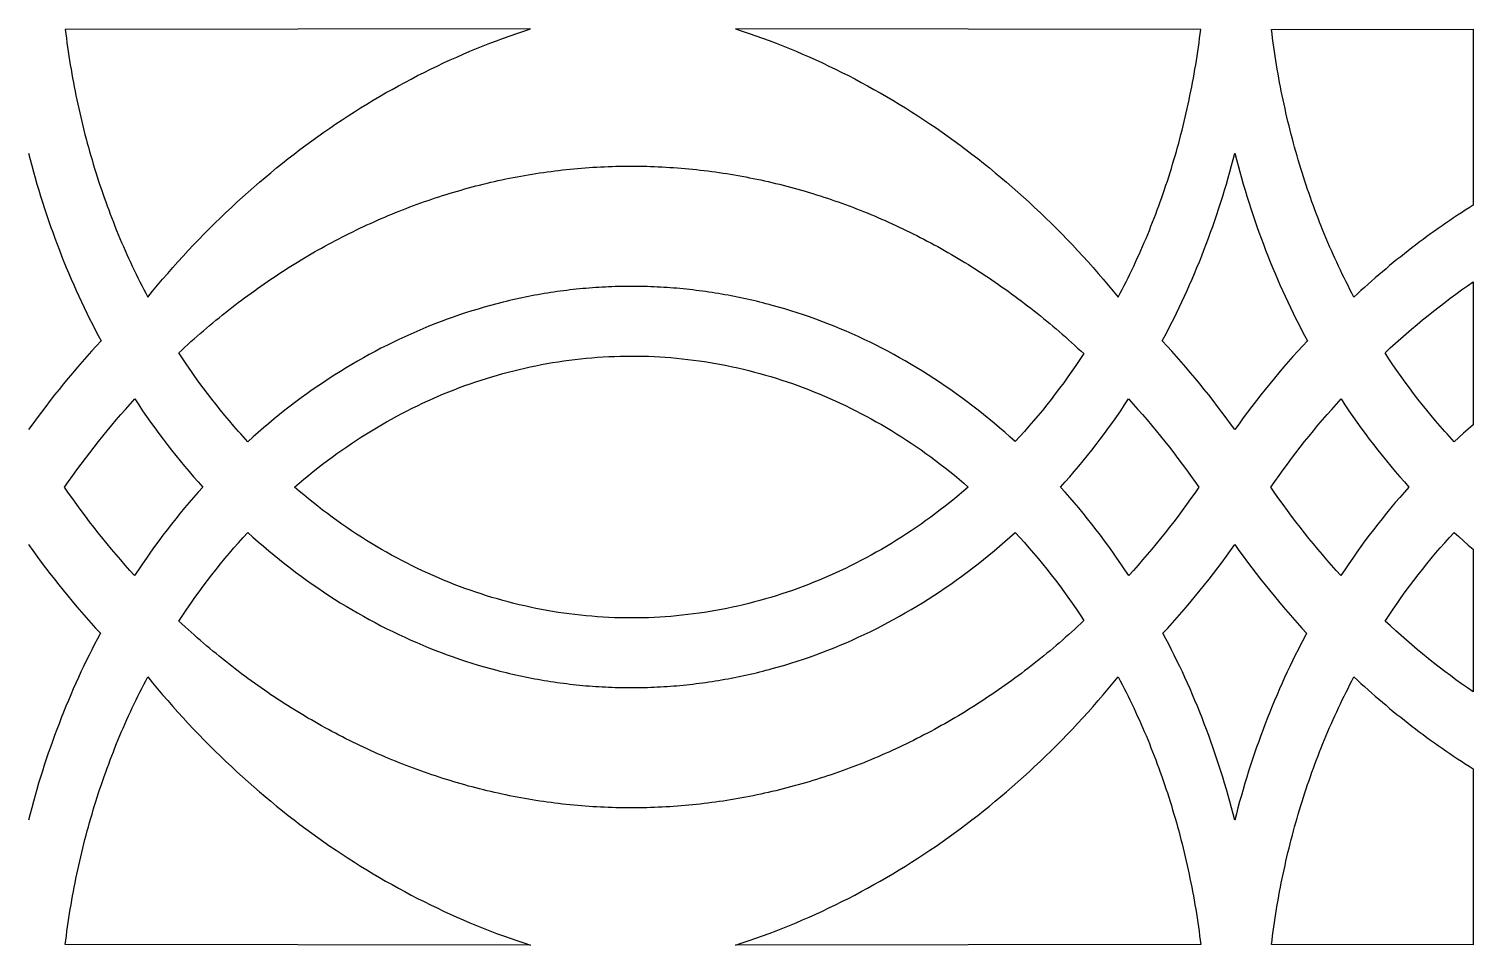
# Model space of a CAD drawing. Extents: x -560 to 560, y -178 to 178.
# Drawn here: x 0 to 560, y -178 to 178 of the extents above; entities that cross this region are included whole.
import ezdxf

# ---------------------------------------------------------------- set-up
doc = ezdxf.new("R2010")
doc.units = 0
doc.layers.add('LAYER_1', color=18, linetype='CONTINUOUS')

msp = doc.modelspace()

# ---------------------------------------------------------------- linework, layer by layer
at = {"layer": 'LAYER_1'}
for points in [[(14.1, 177.48), (14.31, 175.75), (14.53, 174.03), (14.76, 172.3), (15, 170.58), (15.25, 168.86), (15.51, 167.14), (15.77, 165.43), (16.05, 163.72), (16.34, 162.01), (16.63, 160.3), (16.94, 158.6), (17.25, 156.9), (17.58, 155.2), (17.91, 153.5), (18.25, 151.81), (18.6, 150.12), (18.97, 148.43), (19.34, 146.75), (19.71, 145.07), (20.1, 143.39), (20.5, 141.72), (20.91, 140.05), (21.32, 138.38), (21.75, 136.72), (22.18, 135.06), (22.63, 133.4), (23.08, 131.75), (23.54, 130.1), (24.01, 128.46), (24.49, 126.82), (24.98, 125.18), (25.48, 123.54), (25.99, 121.91), (26.5, 120.29), (27.03, 118.67), (27.56, 117.05), (28.1, 115.44), (28.66, 113.83), (29.22, 112.22), (29.79, 110.62), (30.36, 109.02), (30.95, 107.43), (31.55, 105.84), (32.15, 104.26), (32.77, 102.68), (33.39, 101.11), (34.02, 99.54), (34.66, 97.97), (35.31, 96.42), (35.97, 94.86), (36.63, 93.31), (37.31, 91.76), (37.99, 90.22), (38.68, 88.69), (39.38, 87.16), (40.09, 85.63), (40.81, 84.12), (41.54, 82.6), (42.27, 81.09), (43.02, 79.59), (43.77, 78.09), (44.53, 76.6), (45.3, 75.11), (46.08, 73.63), (47.99, 75.96), (49.92, 78.27), (51.87, 80.56), (53.83, 82.83), (55.8, 85.08), (57.8, 87.31), (59.8, 89.52), (61.82, 91.7), (63.86, 93.87), (65.91, 96.01), (67.97, 98.14), (70.05, 100.24), (72.14, 102.31), (74.24, 104.37), (76.36, 106.41), (78.5, 108.42), (80.64, 110.41), (82.8, 112.38), (84.98, 114.33), (87.16, 116.26), (89.36, 118.16), (91.57, 120.04), (93.8, 121.9), (96.04, 123.73), (98.29, 125.55), (100.55, 127.34), (102.83, 129.1), (105.11, 130.85), (107.41, 132.57), (109.72, 134.27), (112.05, 135.94), (114.38, 137.6), (116.73, 139.22), (119.08, 140.83), (121.45, 142.41), (123.83, 143.97), (126.23, 145.5), (128.63, 147.01), (131.04, 148.5), (133.46, 149.96), (135.9, 151.4), (138.34, 152.82), (140.8, 154.21), (143.26, 155.57), (145.74, 156.92), (148.22, 158.23), (150.72, 159.53), (153.22, 160.79), (155.74, 162.04), (158.26, 163.26), (160.79, 164.45), (163.33, 165.62), (165.88, 166.76), (168.44, 167.88), (171.01, 168.97), (173.59, 170.04), (176.18, 171.08), (178.77, 172.1), (181.37, 173.09), (183.98, 174.06), (186.6, 175), (189.23, 175.91), (191.86, 176.8), (194.51, 177.66), (194.51, 177.67)], [(273.97, 177.67), (276.61, 176.81), (279.24, 175.92), (281.87, 175.01), (284.49, 174.07), (287.1, 173.1), (289.7, 172.11), (292.3, 171.09), (294.88, 170.05), (297.46, 168.98), (300.03, 167.89), (302.59, 166.77), (305.14, 165.63), (307.68, 164.46), (310.22, 163.26), (312.74, 162.05), (315.25, 160.8), (317.76, 159.53), (320.25, 158.24), (322.74, 156.92), (325.21, 155.58), (327.68, 154.22), (330.13, 152.82), (332.58, 151.41), (335.01, 149.97), (337.44, 148.51), (339.85, 147.02), (342.25, 145.51), (344.64, 143.98), (347.02, 142.42), (349.39, 140.84), (351.75, 139.23), (354.09, 137.6), (356.43, 135.95), (358.75, 134.27), (361.06, 132.57), (363.36, 130.85), (365.65, 129.11), (367.93, 127.34), (370.19, 125.55), (372.44, 123.74), (374.68, 121.9), (376.9, 120.04), (379.11, 118.16), (381.31, 116.26), (383.5, 114.33), (385.67, 112.39), (387.83, 110.42), (389.98, 108.42), (392.11, 106.41), (394.23, 104.37), (396.34, 102.32), (398.43, 100.24), (400.51, 98.14), (402.57, 96.01), (404.62, 93.87), (406.66, 91.71), (408.68, 89.52), (410.68, 87.31), (412.67, 85.08), (414.65, 82.83), (416.61, 80.56), (418.55, 78.27), (420.49, 75.96), (422.4, 73.63), (423.18, 75.11), (423.95, 76.6), (424.71, 78.09), (425.46, 79.59), (426.2, 81.09), (426.94, 82.6), (427.67, 84.12), (428.38, 85.63), (429.09, 87.16), (429.79, 88.69), (430.49, 90.22), (431.17, 91.76), (431.84, 93.31), (432.51, 94.86), (433.17, 96.42), (433.82, 97.97), (434.46, 99.54), (435.09, 101.11), (435.71, 102.68), (436.32, 104.26), (436.93, 105.84), (437.52, 107.43), (438.11, 109.02), (438.69, 110.62), (439.26, 112.22), (439.82, 113.83), (440.37, 115.44), (440.91, 117.05), (441.45, 118.67), (441.97, 120.29), (442.49, 121.91), (443, 123.54), (443.49, 125.18), (443.98, 126.82), (444.46, 128.46), (444.93, 130.1), (445.4, 131.75), (445.85, 133.4), (446.29, 135.06), (446.73, 136.72), (447.15, 138.38), (447.57, 140.05), (447.97, 141.72), (448.37, 143.39), (448.76, 145.07), (449.14, 146.75), (449.51, 148.43), (449.87, 150.12), (450.22, 151.81), (450.57, 153.5), (450.9, 155.2), (451.22, 156.9), (451.54, 158.6), (451.84, 160.3), (452.14, 162.01), (452.43, 163.72), (452.7, 165.43), (452.97, 167.14), (453.23, 168.86), (453.48, 170.58), (453.72, 172.3), (453.95, 174.03), (454.17, 175.75), (454.38, 177.48)], [(513.8, 73.63), (513.02, 75.11), (512.25, 76.6), (511.49, 78.09), (510.74, 79.59), (510, 81.09), (509.26, 82.6), (508.53, 84.12), (507.82, 85.63), (507.11, 87.16), (506.41, 88.69), (505.71, 90.22), (505.03, 91.76), (504.36, 93.31), (503.69, 94.86), (503.03, 96.42), (502.38, 97.97), (501.74, 99.54), (501.11, 101.11), (500.49, 102.68), (499.88, 104.26), (499.27, 105.84), (498.68, 107.43), (498.09, 109.02), (497.51, 110.62), (496.94, 112.22), (496.38, 113.83), (495.83, 115.44), (495.29, 117.05), (494.75, 118.67), (494.23, 120.29), (493.71, 121.91), (493.2, 123.54), (492.71, 125.18), (492.22, 126.82), (491.74, 128.46), (491.27, 130.1), (490.8, 131.75), (490.35, 133.4), (489.91, 135.06), (489.47, 136.72), (489.05, 138.38), (488.63, 140.05), (488.22, 141.72), (487.83, 143.39), (487.44, 145.07), (487.06, 146.75), (486.69, 148.43), (486.33, 150.12), (485.98, 151.81), (485.63, 153.5), (485.3, 155.2), (484.98, 156.9), (484.66, 158.6), (484.36, 160.3), (484.06, 162.01), (483.77, 163.72), (483.5, 165.43), (483.23, 167.14), (482.97, 168.86), (482.72, 170.58), (482.48, 172.3), (482.25, 174.03), (482.03, 175.75), (481.82, 177.48), (560, 177.56), (560, 109.29), (558.48, 108.33), (556.96, 107.36), (555.44, 106.37), (553.93, 105.38), (552.43, 104.38), (550.93, 103.37), (549.44, 102.35), (547.95, 101.32), (546.46, 100.28), (544.98, 99.23), (543.51, 98.16), (542.04, 97.09), (540.58, 96.01), (539.12, 94.92), (537.67, 93.82), (536.22, 92.71), (534.77, 91.59), (533.34, 90.46), (531.91, 89.32), (530.48, 88.17), (529.06, 87.01), (527.64, 85.84), (526.23, 84.66), (524.83, 83.48), (523.43, 82.28), (522.04, 81.07), (520.65, 79.85), (519.27, 78.63), (517.89, 77.39), (516.52, 76.15), (515.16, 74.89)], [(495.72, 56.68), (493.85, 54.67), (491.99, 52.63), (490.15, 50.57), (488.33, 48.5), (486.52, 46.41), (484.72, 44.3), (482.94, 42.17), (481.17, 40.03), (479.42, 37.87), (477.69, 35.69), (475.97, 33.49), (474.26, 31.28), (472.57, 29.05), (470.89, 26.8), (469.24, 24.54), (467.59, 22.26), (465.95, 24.54), (464.29, 26.8), (462.61, 29.05), (460.92, 31.28), (459.22, 33.49), (457.5, 35.69), (455.76, 37.87), (454.01, 40.03), (452.24, 42.17), (450.46, 44.3), (448.67, 46.41), (446.86, 48.5), (445.03, 50.57), (443.19, 52.63), (441.34, 54.67), (439.47, 56.68), (440.6, 58.81), (441.71, 60.94), (442.81, 63.09), (443.9, 65.24), (444.97, 67.41), (446.02, 69.59), (447.05, 71.77), (448.07, 73.97), (449.08, 76.18), (450.06, 78.4), (451.04, 80.63), (451.99, 82.86), (452.93, 85.11), (453.85, 87.37), (454.76, 89.63), (455.65, 91.91), (456.52, 94.19), (457.37, 96.48), (458.21, 98.78), (459.04, 101.09), (459.84, 103.41), (460.63, 105.74), (461.4, 108.08), (462.16, 110.42), (462.9, 112.77), (463.62, 115.13), (464.32, 117.5), (465.01, 119.87), (465.68, 122.26), (466.33, 124.65), (466.97, 127.04), (467.58, 129.45), (468.2, 127.04), (468.84, 124.65), (469.49, 122.26), (470.16, 119.87), (470.85, 117.5), (471.55, 115.13), (472.28, 112.77), (473.01, 110.42), (473.77, 108.07), (474.54, 105.74), (475.33, 103.41), (476.14, 101.09), (476.96, 98.78), (477.8, 96.48), (478.66, 94.19), (479.53, 91.9), (480.42, 89.63), (481.33, 87.36), (482.25, 85.11), (483.19, 82.86), (484.14, 80.62), (485.11, 78.4), (486.1, 76.18), (487.11, 73.97), (488.13, 71.77), (489.16, 69.59), (490.22, 67.41), (491.28, 65.24), (492.37, 63.09), (493.47, 60.94), (494.58, 58.81)], [(409, 51.71), (407.49, 49.42), (405.96, 47.15), (404.4, 44.9), (402.83, 42.67), (401.24, 40.46), (399.62, 38.27), (397.99, 36.1), (396.33, 33.96), (394.66, 31.83), (392.97, 29.73), (391.26, 27.65), (389.53, 25.6), (387.77, 23.56), (386.01, 21.55), (384.22, 19.56), (382.41, 17.6), (380.4, 19.41), (378.38, 21.21), (376.35, 22.97), (374.3, 24.71), (372.24, 26.42), (370.16, 28.11), (368.07, 29.77), (365.97, 31.4), (363.86, 33), (361.73, 34.58), (359.6, 36.13), (357.44, 37.66), (355.28, 39.15), (353.11, 40.62), (350.92, 42.07), (348.73, 43.48), (346.52, 44.87), (344.3, 46.23), (342.07, 47.56), (339.83, 48.87), (337.58, 50.15), (335.32, 51.4), (333.05, 52.62), (330.77, 53.81), (328.48, 54.98), (326.18, 56.12), (323.87, 57.23), (321.55, 58.31), (319.22, 59.36), (316.89, 60.39), (314.54, 61.38), (312.19, 62.35), (309.83, 63.29), (307.46, 64.2), (305.08, 65.08), (302.7, 65.94), (300.31, 66.76), (297.91, 67.56), (295.5, 68.32), (293.09, 69.06), (290.67, 69.77), (288.24, 70.44), (287.03, 70.77), (285.81, 71.09), (284.59, 71.41), (283.37, 71.71), (282.15, 72.01), (280.93, 72.3), (279.7, 72.59), (278.48, 72.86), (277.25, 73.13), (276.02, 73.4), (274.79, 73.65), (273.56, 73.9), (272.33, 74.14), (271.09, 74.37), (269.86, 74.59), (268.62, 74.81), (267.38, 75.02), (266.15, 75.22), (264.91, 75.42), (263.67, 75.6), (262.42, 75.78), (261.18, 75.95), (259.94, 76.12), (258.69, 76.27), (257.44, 76.42), (256.2, 76.57), (254.95, 76.7), (253.7, 76.83), (252.45, 76.94), (251.2, 77.06), (249.95, 77.16), (248.69, 77.26), (247.44, 77.34), (246.19, 77.42), (244.93, 77.5), (243.68, 77.56), (242.42, 77.62), (241.16, 77.67), (239.9, 77.71), (238.64, 77.75), (237.38, 77.77), (236.12, 77.79), (234.86, 77.8), (233.6, 77.81), (232.34, 77.8), (231.08, 77.79), (229.82, 77.77), (228.57, 77.74), (227.31, 77.71), (226.05, 77.66), (224.8, 77.61), (223.54, 77.56), (222.28, 77.49), (221.03, 77.42), (219.78, 77.33), (218.52, 77.24), (217.27, 77.15), (216.02, 77.04), (214.77, 76.93), (213.52, 76.81), (212.27, 76.68), (211.03, 76.55), (209.78, 76.41), (208.54, 76.26), (207.29, 76.1), (206.05, 75.94), (204.81, 75.76), (203.57, 75.58), (202.33, 75.39), (201.09, 75.2), (199.85, 75), (198.61, 74.79), (197.38, 74.57), (196.14, 74.34), (194.91, 74.11), (193.68, 73.87), (192.45, 73.62), (191.22, 73.37), (189.99, 73.11), (188.77, 72.84), (187.54, 72.56), (186.32, 72.28), (185.1, 71.98), (183.88, 71.69), (181.44, 71.07), (179.01, 70.42), (176.59, 69.74), (174.17, 69.03), (171.76, 68.29), (169.35, 67.52), (166.96, 66.73), (164.57, 65.9), (162.19, 65.05), (159.81, 64.17), (157.44, 63.26), (155.09, 62.32), (152.73, 61.35), (150.39, 60.35), (148.06, 59.33), (145.73, 58.27), (143.42, 57.19), (141.11, 56.08), (138.81, 54.94), (136.52, 53.78), (134.24, 52.59), (131.98, 51.36), (129.72, 50.11), (127.47, 48.84), (125.23, 47.53), (123, 46.2), (120.79, 44.84), (118.58, 43.45), (116.38, 42.04), (114.2, 40.59), (112.03, 39.13), (109.87, 37.63), (107.72, 36.11), (105.58, 34.56), (103.46, 32.98), (101.35, 31.37), (99.25, 29.74), (97.16, 28.09), (95.09, 26.4), (93.03, 24.69), (90.98, 22.95), (88.95, 21.19), (86.93, 19.4), (84.92, 17.58), (84.01, 18.57), (83.1, 19.57), (82.2, 20.57), (81.3, 21.57), (79.51, 23.6), (77.75, 25.65), (76, 27.73), (74.28, 29.83), (72.57, 31.95), (70.88, 34.09), (69.22, 36.26), (67.57, 38.45), (65.95, 40.66), (64.34, 42.89), (62.76, 45.14), (61.2, 47.42), (59.66, 49.71), (58.14, 52.03), (59.31, 53.13), (60.49, 54.21), (61.67, 55.29), (62.86, 56.37), (64.05, 57.43), (65.24, 58.49), (66.44, 59.54), (67.65, 60.58), (68.85, 61.61), (70.07, 62.63), (71.28, 63.65), (72.5, 64.66), (73.72, 65.66), (74.95, 66.65), (76.18, 67.64), (77.42, 68.62), (78.66, 69.58), (79.9, 70.55), (81.15, 71.5), (82.4, 72.44), (83.65, 73.38), (84.91, 74.31), (86.17, 75.23), (87.44, 76.14), (88.71, 77.04), (89.98, 77.94), (91.26, 78.83), (92.54, 79.71), (93.82, 80.58), (95.11, 81.44), (96.4, 82.3), (97.69, 83.15), (98.99, 83.98), (100.29, 84.81), (101.59, 85.64), (102.9, 86.45), (104.21, 87.26), (105.53, 88.05), (106.84, 88.84), (108.16, 89.62), (109.49, 90.4), (110.81, 91.16), (112.14, 91.92), (113.48, 92.67), (114.81, 93.4), (116.15, 94.14), (117.49, 94.86), (118.84, 95.57), (120.19, 96.28), (121.54, 96.97), (122.89, 97.66), (124.25, 98.34), (125.61, 99.02), (126.97, 99.68), (128.34, 100.33), (129.7, 100.98), (131.07, 101.62), (132.45, 102.25), (133.82, 102.87), (135.2, 103.48), (136.58, 104.09), (137.97, 104.68), (139.35, 105.27), (140.74, 105.85), (142.14, 106.41), (143.53, 106.98), (144.93, 107.53), (146.32, 108.07), (147.73, 108.61), (149.13, 109.13), (150.54, 109.65), (151.94, 110.16), (153.35, 110.66), (154.77, 111.15), (156.18, 111.63), (157.6, 112.11), (159.02, 112.57), (160.44, 113.03), (161.86, 113.48), (163.29, 113.92), (164.72, 114.35), (166.15, 114.77), (167.58, 115.18), (169.01, 115.59), (170.45, 115.98), (171.89, 116.37), (173.32, 116.75), (174.77, 117.11), (176.21, 117.47), (177.65, 117.83), (179.1, 118.17), (180.55, 118.5), (182, 118.82), (183.45, 119.14), (184.9, 119.45), (186.36, 119.74), (187.82, 120.03), (189.27, 120.31), (190.73, 120.58), (192.19, 120.84), (193.66, 121.09), (195.12, 121.34), (196.59, 121.57), (198.05, 121.8), (199.52, 122.01), (200.99, 122.22), (202.46, 122.42), (203.94, 122.61), (205.41, 122.79), (206.88, 122.96), (208.36, 123.12), (209.84, 123.27), (211.31, 123.41), (212.79, 123.55), (214.27, 123.67), (215.76, 123.79), (217.24, 123.89), (218.72, 123.99), (220.21, 124.08), (221.69, 124.16), (223.18, 124.23), (224.66, 124.29), (226.15, 124.34), (227.64, 124.38), (229.13, 124.41), (230.62, 124.43), (232.11, 124.45), (233.6, 124.45), (235.1, 124.45), (236.59, 124.43), (238.08, 124.41), (239.57, 124.37), (241.06, 124.33), (242.54, 124.28), (244.03, 124.21), (245.52, 124.14), (247, 124.06), (248.49, 123.97), (249.97, 123.87), (251.45, 123.76), (252.94, 123.65), (254.42, 123.52), (255.9, 123.38), (257.37, 123.24), (258.85, 123.08), (260.33, 122.92), (261.8, 122.75), (263.27, 122.56), (264.75, 122.37), (266.22, 122.17), (267.69, 121.96), (269.16, 121.75), (270.62, 121.52), (272.09, 121.28), (273.55, 121.04), (275.01, 120.78), (276.48, 120.52), (277.94, 120.25), (279.39, 119.96), (280.85, 119.67), (282.31, 119.37), (283.76, 119.07), (285.21, 118.75), (286.66, 118.42), (288.11, 118.09), (289.55, 117.74), (291, 117.39), (292.44, 117.03), (293.88, 116.66), (295.32, 116.28), (296.76, 115.89), (298.2, 115.49), (299.63, 115.08), (301.06, 114.67), (302.49, 114.24), (303.92, 113.81), (305.34, 113.37), (306.77, 112.92), (308.19, 112.46), (309.61, 111.99), (311.02, 111.52), (312.44, 111.03), (313.85, 110.54), (315.26, 110.03), (316.67, 109.52), (318.07, 109), (319.48, 108.47), (320.88, 107.94), (322.28, 107.39), (323.67, 106.83), (325.07, 106.27), (326.46, 105.7), (327.84, 105.12), (329.23, 104.53), (330.61, 103.93), (331.99, 103.32), (333.37, 102.71), (334.75, 102.09), (336.12, 101.45), (337.49, 100.81), (338.86, 100.16), (340.22, 99.51), (341.59, 98.84), (342.94, 98.17), (344.3, 97.48), (345.65, 96.79), (347, 96.09), (348.35, 95.38), (349.7, 94.67), (351.04, 93.94), (352.38, 93.21), (353.71, 92.47), (355.04, 91.72), (356.37, 90.96), (357.7, 90.19), (359.02, 89.41), (360.34, 88.63), (361.66, 87.84), (362.97, 87.04), (364.28, 86.23), (365.59, 85.41), (366.89, 84.59), (368.19, 83.76), (369.48, 82.91), (370.78, 82.06), (372.07, 81.21), (373.35, 80.34), (374.64, 79.47), (375.91, 78.58), (377.19, 77.69), (378.46, 76.79), (379.73, 75.89), (380.99, 74.97), (382.25, 74.05), (383.51, 73.12), (384.76, 72.18), (386.01, 71.23), (387.26, 70.28), (388.5, 69.31), (389.74, 68.34), (390.97, 67.36), (392.2, 66.37), (393.43, 65.38), (394.65, 64.37), (395.87, 63.36), (397.08, 62.34), (398.3, 61.31), (399.5, 60.28), (400.7, 59.23), (401.9, 58.18), (403.09, 57.12), (404.28, 56.06), (405.47, 54.98), (406.65, 53.9), (407.83, 52.81)], [(552.65, 17.58), (551.73, 18.57), (550.82, 19.57), (549.92, 20.57), (549.02, 21.57), (547.24, 23.6), (545.47, 25.65), (543.72, 27.73), (542, 29.83), (540.29, 31.95), (538.61, 34.09), (536.94, 36.26), (535.3, 38.45), (533.67, 40.66), (532.07, 42.89), (530.48, 45.14), (528.92, 47.42), (527.38, 49.71), (525.86, 52.03), (527.89, 53.92), (529.94, 55.79), (532, 57.63), (534.08, 59.45), (536.16, 61.25), (538.27, 63.03), (540.38, 64.78), (542.51, 66.51), (544.65, 68.22), (546.81, 69.91), (548.97, 71.57), (551.15, 73.2), (553.35, 74.82), (555.55, 76.41), (557.77, 77.98), (560, 79.52), (560, 24.05), (558.14, 22.46), (556.3, 20.86), (554.47, 19.23)], [(364.27, 0), (362.48, -1.54), (360.69, -3.05), (358.88, -4.54), (357.07, -6.01), (355.24, -7.46), (353.4, -8.88), (351.55, -10.28), (349.69, -11.66), (347.82, -13.01), (345.94, -14.35), (344.05, -15.66), (342.15, -16.94), (340.24, -18.21), (338.32, -19.45), (336.39, -20.67), (334.46, -21.86), (332.51, -23.03), (330.56, -24.18), (328.59, -25.31), (326.62, -26.41), (324.64, -27.48), (322.65, -28.54), (320.65, -29.57), (318.64, -30.58), (316.63, -31.56), (314.61, -32.52), (312.58, -33.46), (310.54, -34.37), (308.5, -35.25), (306.45, -36.12), (304.39, -36.96), (302.33, -37.77), (300.26, -38.57), (298.18, -39.33), (296.1, -40.08), (294.01, -40.8), (291.91, -41.49), (289.81, -42.16), (287.7, -42.8), (285.59, -43.43), (283.47, -44.02), (281.35, -44.59), (279.22, -45.14), (277.09, -45.66), (274.95, -46.16), (272.8, -46.63), (270.66, -47.08), (268.5, -47.5), (266.35, -47.9), (264.19, -48.27), (262.02, -48.61), (259.86, -48.94), (257.68, -49.23), (255.51, -49.5), (253.33, -49.75), (251.15, -49.97), (248.97, -50.16), (246.78, -50.33), (244.59, -50.47), (242.4, -50.59), (240.2, -50.68), (238, -50.74), (235.8, -50.78), (233.6, -50.79), (231.4, -50.78), (229.21, -50.74), (227.01, -50.68), (224.82, -50.58), (222.63, -50.47), (220.44, -50.32), (218.25, -50.15), (216.07, -49.96), (213.89, -49.74), (211.71, -49.5), (209.54, -49.22), (207.37, -48.93), (205.21, -48.61), (203.04, -48.26), (200.88, -47.89), (198.73, -47.49), (196.58, -47.07), (194.43, -46.62), (192.29, -46.15), (190.16, -45.65), (188.02, -45.13), (185.9, -44.59), (183.78, -44.02), (181.66, -43.42), (179.55, -42.8), (177.44, -42.15), (175.34, -41.48), (173.25, -40.79), (171.16, -40.07), (169.08, -39.33), (167, -38.56), (164.93, -37.77), (162.87, -36.96), (160.81, -36.12), (158.77, -35.26), (156.72, -34.37), (154.69, -33.46), (152.66, -32.52), (150.64, -31.56), (148.63, -30.58), (146.63, -29.58), (144.63, -28.55), (142.64, -27.49), (140.66, -26.42), (138.69, -25.32), (136.73, -24.19), (134.77, -23.05), (132.83, -21.88), (130.89, -20.69), (128.97, -19.47), (127.05, -18.23), (125.14, -16.97), (123.24, -15.68), (121.35, -14.38), (119.47, -13.04), (117.6, -11.69), (115.75, -10.31), (113.9, -8.92), (112.06, -7.49), (110.23, -6.05), (108.42, -4.58), (106.61, -3.09), (104.82, -1.58), (103.04, -0.05), (104.82, 1.49), (106.61, 3), (108.42, 4.49), (110.23, 5.96), (112.06, 7.41), (113.89, 8.83), (115.74, 10.23), (117.6, 11.61), (119.47, 12.97), (121.35, 14.3), (123.23, 15.61), (125.13, 16.9), (127.04, 18.16), (128.96, 19.4), (130.88, 20.62), (132.82, 21.81), (134.77, 22.99), (136.72, 24.13), (138.68, 25.26), (140.65, 26.36), (142.63, 27.44), (144.62, 28.49), (146.62, 29.53), (148.62, 30.53), (150.63, 31.52), (152.65, 32.48), (154.68, 33.41), (156.71, 34.33), (158.76, 35.21), (160.8, 36.08), (162.86, 36.92), (164.92, 37.74), (166.99, 38.53), (169.07, 39.3), (171.15, 40.04), (173.24, 40.76), (175.33, 41.46), (177.43, 42.13), (179.54, 42.77), (181.65, 43.39), (183.77, 43.99), (185.89, 44.56), (188.02, 45.11), (190.15, 45.63), (192.29, 46.13), (194.43, 46.61), (196.57, 47.05), (198.72, 47.48), (200.88, 47.87), (203.04, 48.25), (205.2, 48.6), (207.37, 48.92), (209.54, 49.21), (211.71, 49.49), (213.89, 49.73), (216.07, 49.95), (218.25, 50.15), (220.44, 50.32), (222.62, 50.46), (224.82, 50.58), (227.01, 50.67), (229.21, 50.74), (231.4, 50.78), (233.6, 50.79), (235.8, 50.78), (238, 50.74), (240.2, 50.68), (242.4, 50.59), (244.59, 50.47), (246.78, 50.33), (248.97, 50.16), (251.15, 49.97), (253.33, 49.75), (255.51, 49.5), (257.68, 49.23), (259.86, 48.94), (262.02, 48.61), (264.19, 48.27), (266.35, 47.9), (268.5, 47.5), (270.66, 47.08), (272.8, 46.63), (274.95, 46.16), (277.09, 45.66), (279.22, 45.14), (281.35, 44.59), (283.47, 44.02), (285.59, 43.43), (287.7, 42.8), (289.81, 42.16), (291.91, 41.49), (294.01, 40.8), (296.1, 40.08), (298.18, 39.33), (300.26, 38.57), (302.33, 37.77), (304.39, 36.96), (306.45, 36.12), (308.5, 35.25), (310.54, 34.37), (312.58, 33.46), (314.61, 32.52), (316.63, 31.56), (318.64, 30.58), (320.65, 29.57), (322.65, 28.54), (324.64, 27.48), (326.62, 26.41), (328.59, 25.31), (330.56, 24.18), (332.51, 23.03), (334.46, 21.86), (336.39, 20.67), (338.32, 19.45), (340.24, 18.21), (342.15, 16.94), (344.05, 15.66), (345.94, 14.35), (347.82, 13.01), (349.69, 11.66), (351.55, 10.28), (353.4, 8.88), (355.24, 7.46), (357.07, 6.01), (358.88, 4.54), (360.69, 3.05), (362.48, 1.54)], [(67.39, 0), (65.61, -2), (63.84, -4.02), (62.09, -6.06), (60.36, -8.12), (58.65, -10.19), (56.95, -12.29), (55.28, -14.41), (53.62, -16.55), (51.97, -18.71), (50.35, -20.89), (48.75, -23.09), (47.16, -25.3), (45.59, -27.54), (44.04, -29.8), (42.51, -32.07), (41, -34.36), (39.19, -32.35), (37.39, -30.33), (35.6, -28.28), (33.83, -26.22), (32.08, -24.14), (30.34, -22.04), (28.62, -19.92), (26.91, -17.78), (25.22, -15.63), (23.54, -13.46), (21.89, -11.27), (20.24, -9.07), (18.61, -6.85), (17, -4.61), (15.41, -2.35), (13.83, -0.08), (15.41, 2.19), (17.01, 4.44), (18.63, 6.68), (20.26, 8.9), (21.91, 11.1), (23.57, 13.28), (25.25, 15.45), (26.95, 17.6), (28.66, 19.73), (30.38, 21.84), (32.13, 23.94), (33.88, 26.01), (35.66, 28.07), (37.44, 30.11), (39.25, 32.13), (41.07, 34.14), (42.58, 31.86), (44.1, 29.6), (45.65, 27.36), (47.22, 25.14), (48.8, 22.94), (50.4, 20.75), (52.02, 18.59), (53.66, 16.45), (55.31, 14.32), (56.99, 12.21), (58.68, 10.13), (60.38, 8.06), (62.11, 6.01), (63.85, 3.99), (65.61, 1.98)], [(453.63, -0.08), (452.05, -2.35), (450.46, -4.61), (448.85, -6.85), (447.22, -9.07), (445.58, -11.27), (443.92, -13.46), (442.24, -15.63), (440.55, -17.78), (438.84, -19.92), (437.12, -22.04), (435.38, -24.14), (433.63, -26.22), (431.86, -28.28), (430.07, -30.33), (428.28, -32.35), (426.46, -34.36), (424.95, -32.07), (423.42, -29.8), (421.87, -27.54), (420.3, -25.3), (418.71, -23.09), (417.11, -20.89), (415.49, -18.71), (413.84, -16.55), (412.19, -14.41), (410.51, -12.29), (408.81, -10.19), (407.1, -8.12), (405.37, -6.06), (403.62, -4.02), (401.86, -2), (400.07, 0), (401.85, 1.98), (403.61, 3.99), (405.35, 6.01), (407.08, 8.06), (408.78, 10.13), (410.47, 12.21), (412.15, 14.32), (413.8, 16.45), (415.44, 18.59), (417.06, 20.75), (418.66, 22.94), (420.24, 25.14), (421.81, 27.36), (423.36, 29.6), (424.88, 31.86), (426.39, 34.14), (428.21, 32.13), (430.02, 30.11), (431.8, 28.07), (433.58, 26.01), (435.34, 23.94), (437.08, 21.84), (438.8, 19.73), (440.52, 17.6), (442.21, 15.45), (443.89, 13.28), (445.55, 11.1), (447.2, 8.9), (448.83, 6.68), (450.45, 4.44), (452.05, 2.19)], [(535.11, 0), (533.33, -2), (531.56, -4.02), (529.82, -6.06), (528.08, -8.12), (526.37, -10.19), (524.68, -12.29), (523, -14.41), (521.34, -16.55), (519.7, -18.71), (518.07, -20.89), (516.47, -23.09), (514.88, -25.3), (513.31, -27.54), (511.77, -29.8), (510.23, -32.07), (508.72, -34.36), (506.91, -32.35), (505.11, -30.33), (503.32, -28.28), (501.56, -26.22), (499.8, -24.14), (498.06, -22.04), (496.34, -19.92), (494.63, -17.78), (492.94, -15.63), (491.27, -13.46), (489.61, -11.27), (487.97, -9.07), (486.34, -6.85), (484.73, -4.61), (483.13, -2.35), (481.55, -0.08), (483.14, 2.19), (484.74, 4.44), (486.35, 6.68), (487.98, 8.9), (489.63, 11.1), (491.29, 13.28), (492.97, 15.45), (494.67, 17.6), (496.38, 19.73), (498.11, 21.84), (499.85, 23.94), (501.61, 26.01), (503.38, 28.07), (505.17, 30.11), (506.97, 32.13), (508.79, 34.14), (510.3, 31.86), (511.83, 29.6), (513.37, 27.36), (514.94, 25.14), (516.52, 22.94), (518.12, 20.75), (519.74, 18.59), (521.38, 16.45), (523.04, 14.32), (524.71, 12.21), (526.4, 10.13), (528.11, 8.06), (529.83, 6.01), (531.58, 3.99), (533.33, 1.98)], [(409.11, -51.83), (407.93, -52.93), (406.76, -54.02), (405.57, -55.1), (404.39, -56.18), (403.2, -57.24), (402, -58.3), (400.8, -59.35), (399.6, -60.4), (398.39, -61.43), (397.18, -62.46), (395.97, -63.48), (394.75, -64.49), (393.53, -65.49), (392.3, -66.49), (391.07, -67.47), (389.83, -68.45), (388.59, -69.42), (387.35, -70.39), (386.1, -71.34), (384.85, -72.29), (383.6, -73.23), (382.34, -74.16), (381.08, -75.08), (379.81, -75.99), (378.54, -76.9), (377.27, -77.8), (376, -78.69), (374.72, -79.57), (373.43, -80.44), (372.15, -81.31), (370.85, -82.17), (369.56, -83.02), (368.26, -83.86), (366.96, -84.69), (365.66, -85.51), (364.35, -86.33), (363.04, -87.14), (361.73, -87.94), (360.41, -88.73), (359.09, -89.51), (357.77, -90.29), (356.44, -91.05), (355.11, -91.81), (353.78, -92.56), (352.44, -93.3), (351.1, -94.03), (349.76, -94.76), (348.41, -95.47), (347.06, -96.18), (345.71, -96.88), (344.36, -97.57), (343, -98.25), (341.64, -98.93), (340.28, -99.59), (338.91, -100.25), (337.55, -100.9), (336.17, -101.54), (334.8, -102.17), (333.42, -102.79), (332.05, -103.4), (330.66, -104.01), (329.28, -104.61), (327.89, -105.19), (326.5, -105.77), (325.11, -106.35), (323.72, -106.91), (322.32, -107.46), (320.92, -108.01), (319.52, -108.54), (318.12, -109.07), (316.71, -109.59), (315.3, -110.1), (313.89, -110.6), (312.48, -111.1), (311.06, -111.58), (309.64, -112.06), (308.22, -112.52), (306.8, -112.98), (305.38, -113.43), (303.95, -113.87), (302.52, -114.3), (301.09, -114.73), (299.66, -115.14), (298.23, -115.55), (296.79, -115.94), (295.35, -116.33), (293.91, -116.71), (292.47, -117.08), (291.03, -117.44), (289.58, -117.79), (288.13, -118.13), (286.68, -118.47), (285.23, -118.79), (283.78, -119.11), (282.33, -119.42), (280.87, -119.72), (279.41, -120.01), (277.96, -120.29), (276.5, -120.56), (275.03, -120.82), (273.57, -121.07), (272.11, -121.32), (270.64, -121.55), (269.17, -121.78), (267.7, -122), (266.23, -122.2), (264.76, -122.4), (263.29, -122.59), (261.81, -122.77), (260.34, -122.94), (258.86, -123.11), (257.38, -123.26), (255.9, -123.4), (254.42, -123.54), (252.94, -123.66), (251.46, -123.78), (249.98, -123.89), (248.49, -123.98), (247.01, -124.07), (245.52, -124.15), (244.04, -124.22), (242.55, -124.28), (241.06, -124.33), (239.57, -124.38), (238.08, -124.41), (236.59, -124.43), (235.1, -124.45), (233.6, -124.45), (232.11, -124.45), (230.62, -124.43), (229.13, -124.41), (227.64, -124.38), (226.15, -124.33), (224.67, -124.28), (223.18, -124.22), (221.69, -124.15), (220.21, -124.07), (218.73, -123.98), (217.24, -123.89), (215.76, -123.78), (214.28, -123.66), (212.8, -123.54), (211.32, -123.4), (209.84, -123.26), (208.37, -123.11), (206.89, -122.95), (205.42, -122.77), (203.94, -122.59), (202.47, -122.4), (201, -122.21), (199.53, -122), (198.06, -121.78), (196.6, -121.56), (195.13, -121.32), (193.67, -121.08), (192.21, -120.82), (190.75, -120.56), (189.29, -120.29), (187.83, -120.01), (186.37, -119.72), (184.92, -119.43), (183.47, -119.12), (182.01, -118.8), (180.57, -118.48), (179.12, -118.15), (177.67, -117.8), (176.23, -117.45), (174.78, -117.09), (173.34, -116.72), (171.9, -116.34), (170.47, -115.96), (169.03, -115.56), (167.6, -115.16), (166.17, -114.74), (164.74, -114.32), (163.31, -113.89), (161.89, -113.45), (160.46, -113), (159.04, -112.55), (157.62, -112.08), (156.21, -111.61), (154.79, -111.12), (153.38, -110.63), (151.97, -110.13), (150.56, -109.62), (149.16, -109.1), (147.75, -108.58), (146.35, -108.04), (144.95, -107.5), (143.56, -106.94), (142.16, -106.38), (140.77, -105.81), (139.39, -105.23), (138, -104.65), (136.62, -104.05), (135.23, -103.45), (133.86, -102.83), (132.48, -102.21), (131.11, -101.58), (129.74, -100.95), (128.37, -100.3), (127.01, -99.64), (125.64, -98.98), (124.28, -98.31), (122.93, -97.63), (121.58, -96.94), (120.22, -96.24), (118.88, -95.53), (117.53, -94.82), (116.19, -94.1), (114.85, -93.37), (113.52, -92.63), (112.18, -91.88), (110.85, -91.12), (109.53, -90.36), (108.21, -89.59), (106.89, -88.8), (105.57, -88.02), (104.26, -87.22), (102.95, -86.41), (101.64, -85.6), (100.34, -84.77), (99.03, -83.94), (97.74, -83.11), (96.44, -82.26), (95.15, -81.4), (93.87, -80.54), (92.59, -79.67), (91.31, -78.79), (90.03, -77.9), (88.76, -77), (87.49, -76.1), (86.22, -75.19), (84.96, -74.27), (83.71, -73.34), (82.45, -72.4), (81.2, -71.46), (79.95, -70.5), (78.71, -69.54), (77.47, -68.57), (76.24, -67.6), (75.01, -66.61), (73.78, -65.62), (72.56, -64.62), (71.34, -63.61), (70.12, -62.59), (68.91, -61.57), (67.71, -60.53), (66.5, -59.49), (65.3, -58.44), (64.11, -57.39), (62.92, -56.32), (61.73, -55.25), (60.55, -54.17), (59.37, -53.08), (58.2, -51.99), (59.72, -49.68), (61.25, -47.39), (62.81, -45.12), (64.39, -42.87), (65.99, -40.64), (67.61, -38.43), (69.24, -36.25), (70.9, -34.09), (72.58, -31.95), (74.28, -29.83), (76, -27.74), (77.74, -25.66), (79.5, -23.61), (81.28, -21.59), (83.08, -19.58), (84.89, -17.6), (86.9, -19.42), (88.92, -21.21), (90.95, -22.97), (93, -24.71), (95.06, -26.42), (97.14, -28.11), (99.22, -29.76), (101.32, -31.39), (103.43, -33), (105.56, -34.58), (107.7, -36.13), (109.85, -37.65), (112.01, -39.15), (114.18, -40.61), (116.36, -42.06), (118.56, -43.47), (120.76, -44.86), (122.98, -46.22), (125.21, -47.55), (127.45, -48.85), (129.7, -50.13), (131.96, -51.38), (134.23, -52.6), (136.51, -53.8), (138.8, -54.96), (141.09, -56.1), (143.4, -57.21), (145.72, -58.29), (148.04, -59.34), (150.38, -60.37), (152.72, -61.36), (155.07, -62.33), (157.43, -63.27), (159.8, -64.18), (162.17, -65.06), (164.56, -65.92), (166.95, -66.74), (169.34, -67.54), (171.75, -68.3), (174.16, -69.04), (176.58, -69.75), (179, -70.43), (181.43, -71.08), (182.65, -71.39), (183.87, -71.7), (185.09, -71.99), (186.31, -72.29), (187.54, -72.57), (188.76, -72.85), (189.99, -73.12), (191.21, -73.38), (192.44, -73.63), (193.67, -73.88), (194.91, -74.12), (196.14, -74.35), (197.37, -74.58), (198.61, -74.79), (199.84, -75), (201.08, -75.21), (202.32, -75.4), (203.56, -75.59), (204.8, -75.77), (206.04, -75.94), (207.29, -76.11), (208.53, -76.26), (209.78, -76.41), (211.02, -76.55), (212.27, -76.69), (213.52, -76.82), (214.77, -76.94), (216.02, -77.05), (217.27, -77.15), (218.52, -77.25), (219.78, -77.34), (221.03, -77.42), (222.28, -77.49), (223.54, -77.56), (224.79, -77.62), (226.05, -77.67), (227.31, -77.71), (228.57, -77.74), (229.82, -77.77), (231.08, -77.79), (232.34, -77.8), (233.6, -77.81), (234.86, -77.8), (236.12, -77.79), (237.38, -77.77), (238.64, -77.75), (239.9, -77.71), (241.16, -77.67), (242.42, -77.62), (243.67, -77.56), (244.93, -77.5), (246.19, -77.42), (247.44, -77.34), (248.69, -77.25), (249.95, -77.16), (251.2, -77.05), (252.45, -76.94), (253.7, -76.82), (254.95, -76.7), (256.2, -76.56), (257.44, -76.42), (258.69, -76.27), (259.94, -76.12), (261.18, -75.95), (262.42, -75.78), (263.66, -75.6), (264.91, -75.41), (266.15, -75.22), (267.38, -75.02), (268.62, -74.81), (269.86, -74.59), (271.09, -74.37), (272.33, -74.13), (273.56, -73.89), (274.79, -73.65), (276.02, -73.39), (277.25, -73.13), (278.48, -72.86), (279.7, -72.59), (280.93, -72.3), (282.15, -72.01), (283.37, -71.71), (284.59, -71.4), (285.81, -71.09), (287.03, -70.77), (288.24, -70.44), (290.67, -69.76), (293.09, -69.06), (295.5, -68.32), (297.91, -67.55), (300.3, -66.76), (302.7, -65.93), (305.08, -65.08), (307.46, -64.2), (309.83, -63.29), (312.19, -62.35), (314.54, -61.38), (316.88, -60.38), (319.22, -59.36), (321.55, -58.3), (323.86, -57.22), (326.17, -56.11), (328.47, -54.97), (330.76, -53.81), (333.04, -52.61), (335.31, -51.39), (337.58, -50.14), (339.83, -48.86), (342.07, -47.56), (344.3, -46.22), (346.51, -44.86), (348.72, -43.48), (350.92, -42.06), (353.1, -40.62), (355.28, -39.15), (357.44, -37.65), (359.59, -36.12), (361.73, -34.57), (363.85, -32.99), (365.97, -31.39), (368.07, -29.76), (370.16, -28.1), (372.23, -26.41), (374.29, -24.7), (376.34, -22.96), (378.38, -21.2), (380.4, -19.41), (382.4, -17.59), (384.22, -19.56), (386.02, -21.55), (387.79, -23.57), (389.55, -25.61), (391.29, -27.68), (393.01, -29.76), (394.71, -31.87), (396.39, -34), (398.05, -36.16), (399.69, -38.33), (401.31, -40.53), (402.91, -42.75), (404.49, -44.99), (406.05, -47.25), (407.59, -49.53)], [(495.44, -56.7), (494.32, -58.82), (493.22, -60.95), (492.13, -63.09), (491.05, -65.23), (490, -67.39), (488.95, -69.56), (487.93, -71.74), (486.92, -73.93), (485.92, -76.13), (484.95, -78.34), (483.98, -80.56), (483.04, -82.79), (482.11, -85.02), (481.19, -87.27), (480.3, -89.53), (479.42, -91.79), (478.55, -94.07), (477.7, -96.35), (476.87, -98.64), (476.06, -100.94), (475.26, -103.25), (474.48, -105.57), (473.71, -107.89), (472.96, -110.22), (472.23, -112.57), (471.52, -114.91), (470.82, -117.27), (470.14, -119.64), (469.47, -122.01), (468.82, -124.39), (468.19, -126.77), (467.58, -129.16), (466.97, -126.77), (466.34, -124.39), (465.69, -122.01), (465.03, -119.64), (464.35, -117.27), (463.65, -114.92), (462.94, -112.57), (462.2, -110.23), (461.46, -107.89), (460.69, -105.57), (459.91, -103.25), (459.11, -100.94), (458.3, -98.64), (457.47, -96.35), (456.62, -94.07), (455.76, -91.79), (454.88, -89.53), (453.98, -87.27), (453.07, -85.03), (452.14, -82.79), (451.19, -80.56), (450.23, -78.34), (449.25, -76.13), (448.26, -73.93), (447.25, -71.74), (446.22, -69.56), (445.18, -67.39), (444.13, -65.23), (443.05, -63.09), (441.96, -60.95), (440.86, -58.82), (439.74, -56.7), (441.59, -54.69), (443.43, -52.65), (445.25, -50.6), (447.05, -48.52), (448.85, -46.44), (450.62, -44.33), (452.39, -42.21), (454.14, -40.07), (455.87, -37.91), (457.59, -35.74), (459.3, -33.55), (460.99, -31.34), (462.66, -29.11), (464.32, -26.87), (465.96, -24.62), (467.59, -22.35), (469.22, -24.62), (470.86, -26.87), (472.52, -29.11), (474.2, -31.34), (475.89, -33.55), (477.59, -35.74), (479.31, -37.91), (481.05, -40.07), (482.8, -42.21), (484.56, -44.33), (486.34, -46.44), (488.13, -48.52), (489.94, -50.6), (491.76, -52.65), (493.59, -54.69)], [(525.92, -51.99), (527.44, -49.68), (528.97, -47.39), (530.53, -45.12), (532.11, -42.87), (533.71, -40.64), (535.33, -38.43), (536.97, -36.25), (538.63, -34.09), (540.31, -31.95), (542.01, -29.83), (543.73, -27.74), (545.47, -25.66), (547.23, -23.61), (549, -21.59), (550.8, -19.58), (552.62, -17.6), (554.44, -19.26), (556.28, -20.89), (558.14, -22.5), (560, -24.09), (560, -79.44), (557.77, -77.9), (555.56, -76.34), (553.36, -74.75), (551.17, -73.14), (548.99, -71.5), (546.83, -69.84), (544.68, -68.16), (542.54, -66.45), (540.42, -64.72), (538.31, -62.97), (536.21, -61.2), (534.12, -59.4), (532.05, -57.58), (530, -55.74), (527.95, -53.87)], [(14.1, -177.48), (14.31, -175.75), (14.53, -174.03), (14.76, -172.3), (15, -170.58), (15.25, -168.86), (15.51, -167.14), (15.77, -165.43), (16.05, -163.72), (16.34, -162.01), (16.63, -160.3), (16.94, -158.6), (17.25, -156.9), (17.58, -155.2), (17.91, -153.5), (18.25, -151.81), (18.6, -150.12), (18.97, -148.43), (19.34, -146.75), (19.71, -145.07), (20.1, -143.39), (20.5, -141.72), (20.91, -140.05), (21.32, -138.38), (21.75, -136.72), (22.18, -135.06), (22.63, -133.4), (23.08, -131.75), (23.54, -130.1), (24.01, -128.46), (24.49, -126.82), (24.98, -125.18), (25.48, -123.54), (25.99, -121.91), (26.5, -120.29), (27.03, -118.67), (27.56, -117.05), (28.1, -115.44), (28.66, -113.83), (29.22, -112.22), (29.79, -110.62), (30.36, -109.02), (30.95, -107.43), (31.55, -105.84), (32.15, -104.26), (32.77, -102.68), (33.39, -101.11), (34.02, -99.54), (34.66, -97.97), (35.31, -96.42), (35.97, -94.86), (36.63, -93.31), (37.31, -91.76), (37.99, -90.22), (38.68, -88.69), (39.38, -87.16), (40.09, -85.63), (40.81, -84.12), (41.54, -82.6), (42.27, -81.09), (43.02, -79.59), (43.77, -78.09), (44.53, -76.6), (45.3, -75.11), (46.08, -73.63), (47.99, -75.96), (49.92, -78.27), (51.87, -80.56), (53.83, -82.83), (55.8, -85.08), (57.8, -87.31), (59.8, -89.52), (61.82, -91.71), (63.86, -93.87), (65.91, -96.01), (67.97, -98.14), (70.05, -100.24), (72.14, -102.32), (74.24, -104.37), (76.36, -106.41), (78.5, -108.42), (80.64, -110.42), (82.8, -112.39), (84.98, -114.33), (87.16, -116.26), (89.36, -118.16), (91.57, -120.04), (93.8, -121.9), (96.04, -123.74), (98.29, -125.55), (100.55, -127.34), (102.83, -129.11), (105.11, -130.85), (107.41, -132.57), (109.72, -134.27), (112.05, -135.95), (114.38, -137.6), (116.73, -139.23), (119.09, -140.84), (121.45, -142.42), (123.83, -143.98), (126.23, -145.51), (128.63, -147.02), (131.04, -148.51), (133.46, -149.97), (135.9, -151.41), (138.34, -152.82), (140.8, -154.22), (143.26, -155.58), (145.74, -156.92), (148.22, -158.24), (150.72, -159.53), (153.22, -160.8), (155.74, -162.05), (158.26, -163.26), (160.79, -164.46), (163.33, -165.63), (165.89, -166.77), (168.45, -167.89), (171.01, -168.98), (173.59, -170.05), (176.18, -171.09), (178.77, -172.11), (181.37, -173.1), (183.99, -174.07), (186.6, -175.01), (189.23, -175.92), (191.87, -176.81), (194.51, -177.67)], [(273.97, -177.67), (276.61, -176.81), (279.24, -175.92), (281.87, -175.01), (284.49, -174.07), (287.1, -173.1), (289.7, -172.11), (292.3, -171.09), (294.88, -170.05), (297.46, -168.98), (300.03, -167.89), (302.59, -166.77), (305.14, -165.63), (307.68, -164.46), (310.22, -163.26), (312.74, -162.05), (315.25, -160.8), (317.76, -159.53), (320.25, -158.24), (322.74, -156.92), (325.21, -155.58), (327.68, -154.22), (330.13, -152.82), (332.58, -151.41), (335.01, -149.97), (337.44, -148.51), (339.85, -147.02), (342.25, -145.51), (344.64, -143.98), (347.02, -142.42), (349.39, -140.84), (351.75, -139.23), (354.09, -137.6), (356.43, -135.95), (358.75, -134.27), (361.06, -132.57), (363.36, -130.85), (365.65, -129.11), (367.93, -127.34), (370.19, -125.55), (372.44, -123.74), (374.68, -121.9), (376.9, -120.04), (379.11, -118.16), (381.31, -116.26), (383.5, -114.33), (385.67, -112.39), (387.83, -110.42), (389.98, -108.42), (392.11, -106.41), (394.23, -104.37), (396.34, -102.32), (398.43, -100.24), (400.51, -98.14), (402.57, -96.01), (404.62, -93.87), (406.66, -91.71), (408.68, -89.52), (410.68, -87.31), (412.67, -85.08), (414.65, -82.83), (416.61, -80.56), (418.55, -78.27), (420.49, -75.96), (422.4, -73.63), (423.18, -75.11), (423.95, -76.6), (424.71, -78.09), (425.46, -79.59), (426.2, -81.09), (426.94, -82.6), (427.67, -84.12), (428.38, -85.63), (429.09, -87.16), (429.79, -88.69), (430.49, -90.22), (431.17, -91.76), (431.84, -93.31), (432.51, -94.86), (433.17, -96.42), (433.82, -97.97), (434.46, -99.54), (435.09, -101.11), (435.71, -102.68), (436.32, -104.26), (436.93, -105.84), (437.52, -107.43), (438.11, -109.02), (438.69, -110.62), (439.26, -112.22), (439.82, -113.83), (440.37, -115.44), (440.91, -117.05), (441.45, -118.67), (441.97, -120.29), (442.49, -121.91), (443, -123.54), (443.49, -125.18), (443.98, -126.82), (444.46, -128.46), (444.93, -130.1), (445.4, -131.75), (445.85, -133.4), (446.29, -135.06), (446.73, -136.72), (447.15, -138.38), (447.57, -140.05), (447.97, -141.72), (448.37, -143.39), (448.76, -145.07), (449.14, -146.75), (449.51, -148.43), (449.87, -150.12), (450.22, -151.81), (450.57, -153.5), (450.9, -155.2), (451.22, -156.9), (451.54, -158.6), (451.84, -160.3), (452.14, -162.01), (452.43, -163.72), (452.7, -165.43), (452.97, -167.14), (453.23, -168.86), (453.48, -170.58), (453.72, -172.3), (453.95, -174.03), (454.17, -175.75), (454.38, -177.48)], [(481.82, -177.48), (482.03, -175.75), (482.25, -174.03), (482.48, -172.3), (482.72, -170.58), (482.97, -168.86), (483.23, -167.14), (483.5, -165.43), (483.77, -163.72), (484.06, -162.01), (484.36, -160.3), (484.66, -158.6), (484.98, -156.9), (485.3, -155.2), (485.63, -153.5), (485.98, -151.81), (486.33, -150.12), (486.69, -148.43), (487.06, -146.75), (487.44, -145.07), (487.83, -143.39), (488.22, -141.72), (488.63, -140.05), (489.05, -138.38), (489.47, -136.72), (489.91, -135.06), (490.35, -133.4), (490.8, -131.75), (491.27, -130.1), (491.74, -128.46), (492.22, -126.82), (492.71, -125.18), (493.2, -123.54), (493.71, -121.91), (494.23, -120.29), (494.75, -118.67), (495.29, -117.05), (495.83, -115.44), (496.38, -113.83), (496.94, -112.22), (497.51, -110.62), (498.09, -109.02), (498.68, -107.43), (499.27, -105.84), (499.88, -104.26), (500.49, -102.68), (501.11, -101.11), (501.74, -99.54), (502.38, -97.97), (503.03, -96.42), (503.69, -94.86), (504.36, -93.31), (505.03, -91.76), (505.71, -90.22), (506.41, -88.69), (507.11, -87.16), (507.82, -85.63), (508.53, -84.12), (509.26, -82.6), (510, -81.09), (510.74, -79.59), (511.49, -78.09), (512.25, -76.6), (513.02, -75.11), (513.8, -73.63), (515.16, -74.89), (516.52, -76.15), (517.89, -77.39), (519.27, -78.63), (520.65, -79.85), (522.04, -81.07), (523.43, -82.28), (524.83, -83.48), (526.23, -84.66), (527.64, -85.84), (529.06, -87.01), (530.48, -88.17), (531.91, -89.32), (533.34, -90.46), (534.77, -91.59), (536.22, -92.71), (537.67, -93.82), (539.12, -94.92), (540.58, -96.01), (542.04, -97.09), (543.51, -98.16), (544.98, -99.23), (546.46, -100.28), (547.95, -101.32), (549.44, -102.35), (550.93, -103.37), (552.43, -104.38), (553.93, -105.38), (555.44, -106.37), (556.96, -107.36), (558.48, -108.33), (560, -109.29), (560, -177.56)]]:
    msp.add_lwpolyline(points, close=True, dxfattribs=at)
for points in [[(-0.14, 129.45), (0.48, 127.04), (1.12, 124.65), (1.77, 122.26), (2.44, 119.87), (3.13, 117.5), (3.83, 115.13), (4.55, 112.77), (5.29, 110.42), (6.05, 108.07), (6.82, 105.74), (7.61, 103.41), (8.41, 101.09), (9.24, 98.78), (10.08, 96.48), (10.93, 94.19), (11.81, 91.9), (12.7, 89.63), (13.6, 87.36), (14.52, 85.11), (15.46, 82.86), (16.42, 80.62), (17.39, 78.4), (18.38, 76.18), (19.38, 73.97), (20.4, 71.77), (21.44, 69.59), (22.49, 67.41), (23.56, 65.24), (24.64, 63.09), (25.74, 60.94), (26.86, 58.81), (27.99, 56.68), (26.12, 54.67), (24.27, 52.63), (22.43, 50.57), (20.6, 48.5), (18.79, 46.41), (17, 44.3), (15.22, 42.17), (13.45, 40.03), (11.7, 37.87), (9.96, 35.69), (8.24, 33.49), (6.54, 31.28), (4.85, 29.05), (3.17, 26.8), (1.51, 24.54), (-0.13, 22.26)], [(-0.13, -22.35), (1.5, -24.62), (3.14, -26.87), (4.8, -29.11), (6.48, -31.34), (8.16, -33.55), (9.87, -35.74), (11.59, -37.91), (13.32, -40.07), (15.07, -42.21), (16.84, -44.33), (18.61, -46.44), (20.41, -48.52), (22.21, -50.6), (24.04, -52.65), (25.87, -54.69), (27.72, -56.7), (26.6, -58.82), (25.49, -60.95), (24.41, -63.09), (23.33, -65.23), (22.27, -67.39), (21.23, -69.56), (20.2, -71.74), (19.19, -73.93), (18.2, -76.13), (17.22, -78.34), (16.26, -80.56), (15.31, -82.79), (14.38, -85.02), (13.47, -87.27), (12.57, -89.53), (11.69, -91.79), (10.83, -94.07), (9.98, -96.35), (9.15, -98.64), (8.33, -100.94), (7.53, -103.25), (6.75, -105.57), (5.99, -107.89), (5.24, -110.22), (4.51, -112.57), (3.79, -114.91), (3.09, -117.27), (2.41, -119.64), (1.75, -122.01), (1.1, -124.39), (0.47, -126.77), (-0.14, -129.16)]]:
    msp.add_lwpolyline(points, dxfattribs=at)

doc.saveas('drawing.dxf')
